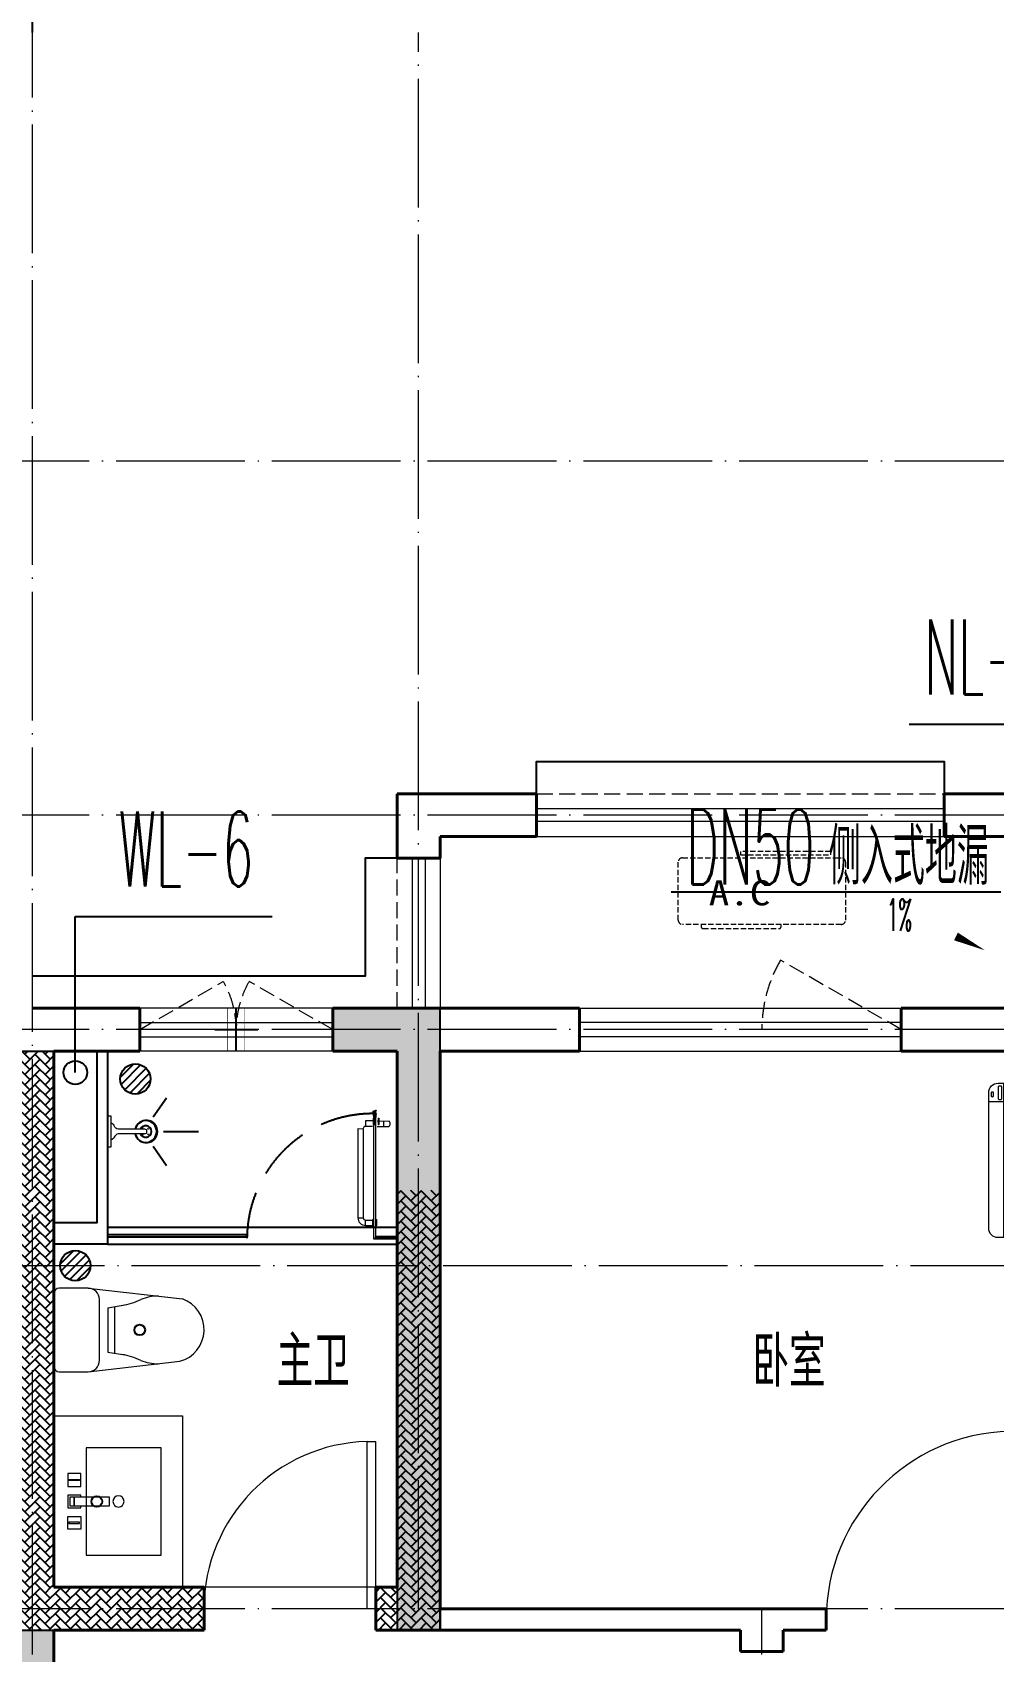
# Model space of a CAD drawing. Extents: x 27938 to 1042331, y -235042 to 1535213.
# Drawn here: x 706817 to 711297, y 370824 to 378374 of the extents above; entities that cross this region are included whole.
import ezdxf

# ---------------------------------------------------------------- set-up
doc = ezdxf.new("R2010")
doc.units = 0
doc.header["$LTSCALE"] = 1000
doc.header["$MEASUREMENT"] = 0
doc.linetypes.add('DASH', pattern=[0.35, 0.25, -0.1])
doc.linetypes.add('DOTE', pattern=[2.42, 2, -0.2, 0.02, -0.2])
for name, color, linetype in [('$RECOVER_210609100354-32', 7, 'Continuous'), ('3.5方案汇报，与郭总、侯月琴确定户型_t8$0$2020.03.04 -1安徽标准化洋房户型(UA）_t8_t8$0$看线', 154, 'Continuous'), ('AXIS', 3, 'Continuous'), ('COLUMN', 9, 'Continuous'), ('DIM_凝结', 3, 'Continuous'), ('DIM_污水', 3, 'Continuous'), ('EQUIP_地漏', 7, 'Continuous'), ('EQUIP_污水', 7, 'Continuous'), ('IP-bath&kitchen-JOHNSON', 4, 'Continuous'), ('P-bath&kitchen-JOHNSON', 4, 'Continuous'), ('PUB_TEXT', 4, 'Continuous'), ('TWT_LEAD', 3, 'Continuous'), ('VPIPE-污水', 2, 'W'), ('保温', 6, 'Continuous'), ('机电标识类', 1, 'Continuous'), ('看线', 251, 'Continuous')]:
    doc.layers.add(name, color=color, linetype=linetype)
for name, color, linetype, lineweight in [('DOTE', 19, 'DOTE', 9), ('LVTRY', 1, 'Continuous', 13), ('PUB_HATCH', 8, 'Continuous', 9), ('WALL', 9, 'Continuous', 40), ('WINDOW', 8, 'Continuous', 15), ('平面-排水沟', 86, 'Continuous', 15), ('平面-栏杆', 135, 'Continuous', 15), ('平面-看线', 45, 'Continuous', 15), ('平面-空调室内机', 176, 'Continuous', 9), ('平面-空调预留孔', 173, 'Continuous', 15), ('空调', 76, 'Continuous', 13)]:
    doc.layers.add(name, color=color, linetype=linetype, lineweight=lineweight)
doc.styles.add('_TCH_DIM', font='SIMPLEX.shx', dxfattribs={"width": 0.6, "oblique": 10, "bigfont": 'hztxt.shx'})
doc.styles.add('_TCH_DIM_T3', font='SIMPLEX.shx', dxfattribs={"width": 0.494118, "bigfont": 'GBCBIG.shx'})
doc.styles.add('_TWT_SERIAL', font='simplex.shx', dxfattribs={"width": 0.6, "oblique": 10, "height": 3, "bigfont": 'aadri.shx'})
doc.styles.get("Standard").update_dxf_attribs({"font": 'gbenor.shx', "bigfont": 'gbcbig.shx'})
doc.styles.add('黑体', font='simhei.ttf')
doc.linetypes.add('W', pattern='A,3,-0.2,["W",Standard,S=0.25,R=0,X=-0.1,Y=-0.115],-0.2', length=3.4)
doc.dimstyles.new('_TCH_ARCH&&100', dxfattribs={"dimtxt": 297.5, "dimasz": 100, "dimexe": 250, "dimexo": 300, "dimgap": 126.25, "dimtad": 1, "dimdec": 0, "dimzin": 0, "dimdsep": 46, "dimtxsty": '_TCH_DIM_T3', "dimblk": 'ARCHTICK', "dimcen": 0.09, "dimclrt": 4, "dimazin": 2, "dimtfac": 1, "dimtdec": 0, "dimtix": 1, "dimtmove": 2, "dimatfit": 3, "dimfxl": 1, "dimtolj": 1, "dimtzin": 0, "dimarcsym": 0})
pattern_1 = [(45, (0, 0), (0, 47.4157523), [100.584, -33.528]), (135, (23.708, 23.708), (3e-15, 47.4157523), [100.584, -33.528])]

# ---------------------------------------------------------------- blocks, each defined once
blk = doc.blocks.new('GFDGDGRDGRDG')
at = {"layer": 'DOTE', "linetype": 'DOTE', "ltscale": 0.3}
for p, q in [((599993.7, 360558.3), (599993.7, 376108.3)), ((601793.7, 368758.3), (601793.7, 376108.3)), ((626393.7, 374108.3), (573593.7, 374108.3)), ((626393.7, 372458.3), (573593.7, 372458.3)), ((626393.7, 371458.3), (573593.7, 371458.3)), ((573593.7, 370358.3), (626393.7, 370358.3)), ((626393.7, 368758.3), (573593.7, 368758.3)), ((603393.7, 360558.3), (603393.7, 368758.3))]:
    blk.add_line(p, q, dxfattribs=at)
blk = doc.blocks.new('rrrrrrrrrrrra')
at = {"color": 0}
for p, q in [((-112.4, 458.7), (-112.4, 324.3)), ((252.6, 483.7), (-87.4, 483.7)), ((277.6, 324.3), (277.6, 458.7)), ((-112.4, 324.3), (-63.7, -103.4)), ((277.6, 324.3), (227.5, -115.6)), ((-59.1, 271.1), (224.3, 271.1)), ((-20.6, 232.4), (-34.2, 153.6)), ((185.8, 232.4), (-20.6, 232.4)), ((185.8, 232.4), (199.4, 153.6)), ((191.3, 200.5), (-26.1, 200.5))]:
    blk.add_line(p, q, dxfattribs=at)
for centre, radius, start, end in [((-87.4, 458.7), 25, 90, 180), ((252.6, 458.7), 25, 0, 90), ((-59.1, 324.3), 53.3, 180, 270), ((224.3, 324.3), 53.3, 270, 0), ((-322.6, 209.8), 293.8, 333.53685, 351.48282), ((487.8, 209.8), 293.8, 188.51718, 206.46315), ((149, -3.2), 224.1, 158.52022, 180), ((16.2, -3.2), 224.1, 0, 21.47978), ((83.8, -63.6), 152.8, 195.07732, 340.11812)]:
    blk.add_arc(centre, radius, start, end, dxfattribs=at)
blk = doc.blocks.new('A$C1E0F638F')
at = {"color": 0}
for points in [[(499.7, 435.1), (499.7, 85.1), (0, 85.1), (0, 435.1)], [(269.9, 30), (229.9, 30), (229.9, 195), (269.9, 195)], [(119.9, 0), (179.9, 0), (179.9, 60), (119.9, 60)], [(146.9, 55), (152.9, 55), (152.9, 5), (146.9, 5)], [(229.9, 30), (269.9, 30), (269.9, 10), (229.9, 10)], [(379.9, 0), (319.9, 0), (319.9, 60), (379.9, 60)], [(352.9, 55), (346.9, 55), (346.9, 5), (352.9, 5)]]:
    blk.add_lwpolyline(points, close=True, dxfattribs=at)
blk.add_lwpolyline([(269.9, 60), (279.9, 60), (279.9, 0), (219.9, 0), (219.9, 60), (229.9, 60)], dxfattribs=at)
blk.add_circle((249.9, 236.3), 26, dxfattribs=at)
blk = doc.blocks.new('135')
blk.add_hatch(color=0).paths.add_polyline_path([(4.8, 1.8), (3.6, -1), (-4.7, 2.5), (-3.5, 5.3)])
at = {"color": 0}
for p, q in [((-6.3, 2.6), (5.4, -2.3)), ((-5.7, 2.9), (-5.2, 2.7)), ((-5.6, 18.9), (-3.4, 19.4)), ((-3.4, 19.4), (-5.5, 19.4)), ((5.2, 10.9), (-5.3, 10.9)), ((5.2, 9.7), (-5.2, 9.7)), ((-5.2, 2.7), (-3.8, 5.9)), ((-5, 10.9), (-5, 30.5)), ((-3.8, 5.9), (5.4, 2.1)), ((0, 0), (0, 39.1)), ((5.6, 18.9), (3.4, 19.3)), ((3.4, 19.3), (5.6, 19.3)), ((4.1, -1.2), (5.4, 2.1)), ((5, 10.9), (5, 32.3)), ((4.1, -1.2), (5.7, -1.8))]:
    blk.add_line(p, q, dxfattribs=at)
for centre, radius, start, end in [((6.2, 15.8), 13.5, 151.01474, 204.84033), ((13.5, 4.2), 20.5, 163.09243, 182.0012), ((-6, 3.6), 1, 184.22753, 248.46611), ((8.6, 15.5), 14.6, 166.278, 198.09535), ((13.5, 4.2), 19.5, 163.74431, 182.52687), ((-5.5, 3.3), 0.5, 181.9385, 247.25971), ((-5.2, 22.1), 0.5, 335.76434, 151.01474), ((3.8, 18.1), 9.42, 155.76434, 171.97728), ((5.2, 22.3), 0.5, 29.84246, 204.57404), ((-5.9, 17.2), 11.7, 10.47502, 24.57404), ((29.1, 6.7), 24, 172.94395, 199.23182), ((-6.3, 15.4), 12.4, 338.64492, 16.0476), ((-6, 15.8), 13.4, 334.91114, 29.84246), ((26.4, 6.3), 20.6, 169.14538, 199.95258), ((5.9, -1.2), 1.17, 247.45971, 19.95258), ((5.9, -1.4), 0.5, 247.45971, 19.23182)]:
    blk.add_arc(centre, radius, start, end, dxfattribs=at)
blk.add_open_spline([(-5, 30.5), (-4.1, 31.3), (-2.3, 33), (0.9, 29.2), (3.5, 31.1), (5, 32.3)], degree=3, knots=[0, 0, 0, 0, 3.066329, 6.218313, 11.124135, 11.124135, 11.124135, 11.124135], dxfattribs=at)
blk = doc.blocks.new('SDFAWERAWER')
at = {"layer": 'LVTRY', "color": 0}
for p, q in [((593987.8, -1242190.5), (593978.2, -1242214)), ((594017.1, -1242202.5), (593987.8, -1242190.5)), ((594015.8, -1242220.4), (594027.2, -1242192.7)), ((594022.6, -1242211.4), (594029.8, -1242193.8)), ((594025.4, -1242210.8), (594031.1, -1242196.8)), ((594027.2, -1242192.7), (594033, -1242195.1)), ((594029.8, -1242193.8), (594031.1, -1242196.8)), ((594032.2, -1242197.2), (594033, -1242195.1)), ((594033, -1242195.1), (594034, -1242197.4)), ((594033.8, -1242197.9), (594034, -1242197.4)), ((594047.3, -1242200.9), (594035.9, -1242228.7)), ((594047.3, -1242200.9), (594049.9, -1242202)), ((593941.2, -1242210.1), (593783.7, -1242594.8)), ((593964.6, -1242219.7), (593807.2, -1242604.4)), ((593941.2, -1242210.1), (593964.6, -1242219.7)), ((594007.5, -1242226), (593978.2, -1242214)), ((594015.8, -1242220.4), (594021.7, -1242222.8)), ((594025.7, -1242203.9), (594018.5, -1242221.5)), ((594018.5, -1242221.5), (594021.5, -1242220.3)), ((594025.4, -1242210.8), (594021.5, -1242220.3)), ((594022.6, -1242220.7), (594021.7, -1242222.8)), ((594021.7, -1242222.8), (594023.9, -1242221.9)), ((594024.2, -1242221.4), (594023.9, -1242221.9)), ((594027.7, -1242234.3), (594078.4, -1242255)), ((594035.9, -1242228.7), (594038.6, -1242229.7)), ((594037.3, -1242210.8), (594088, -1242231.6)), ((594038.6, -1242229.7), (594045.2, -1242213.6)), ((594038.6, -1242229.7), (594041.6, -1242228.5)), ((594041.6, -1242228.5), (594051.2, -1242205)), ((594049.9, -1242202), (594043.3, -1242218.2)), ((594049.9, -1242202), (594051.2, -1242205)), ((594057.1, -1242246.3), (594066.7, -1242222.8)), ((593783.7, -1242594.8), (593807.2, -1242604.4)), ((593803.2, -1242641.3), (593812.8, -1242617.9)), ((593803.2, -1242641.3), (593832.6, -1242653.3)), ((593812.8, -1242617.9), (593842.2, -1242629.9)), ((593842.2, -1242629.9), (593832.6, -1242653.3)), ((593833.8, -1242656.3), (593832.6, -1242653.3)), ((593845.2, -1242628.6), (593833.8, -1242656.3)), ((593847.8, -1242629.7), (593836.5, -1242657.4)), ((593845.2, -1242628.6), (593842.2, -1242629.9)), ((593847.8, -1242629.7), (593845.2, -1242628.6)), ((593847.1, -1242661.8), (593858.5, -1242634.1)), ((593849.8, -1242662.9), (593861.2, -1242635.2)), ((593852.1, -1242661.9), (593862.1, -1242637.4)), ((593858.5, -1242634.1), (593861.2, -1242635.2)), ((593861.2, -1242635.2), (593862.1, -1242637.4)), ((593836.5, -1242657.4), (593833.8, -1242656.3)), ((593847.1, -1242661.8), (593849.8, -1242662.9))]:
    blk.add_line(p, q, dxfattribs=at)
blk.add_lwpolyline([(593823.5, -1242717), (594045.8, -1242173.9), (594036.5, -1242170.2), (593814.2, -1242713.2)], close=True, dxfattribs=at)
blk.add_arc((594075.3, -1242240), 15.3, 281.79322, 33.70188, dxfattribs=at)
for centre, major_axis, start_param, end_param in [((593974.2, -1242223.6), (3.93, 9.6), 0, 1.570796), ((593816.8, -1242608.3), (13.5, 33.1), 1.570796, 3.141593), ((593816.8, -1242608.3), (3.93, 9.6), 1.570796, 3.141593)]:
    blk.add_ellipse(centre, major_axis=major_axis, ratio=1, start_param=start_param, end_param=end_param, dxfattribs=at)
at = {"layer": 'P-bath&kitchen-JOHNSON', "color": 0, "linetype": 'DASH'}
blk.add_arc((593809.8, -1242714), 586.2, 67.53695, 157.13247, dxfattribs=at)
at = {"layer": 'LVTRY', "color": 8, "xscale": -1, "rotation": 157.7329157530927}
blk.add_blockref('135', (594045.3, -1242161.9), dxfattribs=at)
blk = doc.blocks.new('A$C5DCB2F21')
at = {"layer": 'IP-bath&kitchen-JOHNSON', "color": 0}
for p, q in [((-68.3, -213.2), (-157.7, -275)), ((68.2, -213.2), (157.6, -275)), ((-0.1, -261.4), (-0.1, -424.7))]:
    blk.add_line(p, q, dxfattribs=at)
for centre, major_axis, ratio, start_param, end_param in [((0, -178.8), (-51, 0), 0.990052, -1.36297, 4.504563), ((0, -177.8), (-26.8, 0), 0.994812, -1.167677, 4.309269)]:
    blk.add_ellipse(centre, major_axis=major_axis, ratio=ratio, start_param=start_param, end_param=end_param, dxfattribs=at)
at = {"layer": 'LVTRY', "color": 0}
for p, q in [((73.6, 0), (-73.6, 0)), ((-10.5, -173.5), (-10.5, -49.3)), ((10.6, -173.5), (10.6, -49.3))]:
    blk.add_line(p, q, dxfattribs=at)
blk.add_lwpolyline([(73.6, 0), (73.6, -15.8), (-73.6, -15.8), (-73.6, 0)], dxfattribs=at)
for points in [[(-26.3, -30.7, -0.364142), (-37.8, -15.8, -0.020495)], [(-10.5, -49.4, 0.214893), (-26.3, -30.7, 7.649644)], [(10.6, -49.3, -0.21439), (26.3, -30.7, -7.649644)], [(26.3, -30.7, 0.364142), (37.8, -15.8, 0.020495)]]:
    blk.add_lwpolyline(points, format="xyb", dxfattribs=at)
blk.add_arc((0, -173.5), 10.5, 180, 0, dxfattribs=at)
for centre, major_axis, ratio, start_param, end_param in [((0, -181.3), (53.6, 0), 0.987577, 1.76809, 7.656688), ((-12.4, -164.7), (0, 1.43), 0.85, -1.570796, 4.712389), ((-12.4, -189.2), (0, 1.43), 0.85, 4.712389, 10.995574), ((12.5, -164.7), (0, 1.43), 0.85, 4.712389, 10.995574), ((12.5, -189.2), (0, 1.43), 0.85, 4.712389, 10.995574)]:
    blk.add_ellipse(centre, major_axis=major_axis, ratio=ratio, start_param=start_param, end_param=end_param, dxfattribs=at)
blk = doc.blocks.new('fgdfsdfsfssfes')
at = {"layer": '$RECOVER_210609100354-32', "color": 8}
for points in [[(575943.8, 371358.3), (575943.8, 370458), (575693.8, 370458)], [(575893.8, 371358.3), (575893.8, 370558), (575693.8, 370558)]]:
    blk.add_lwpolyline(points, dxfattribs=at)
at = {"layer": 'IP-bath&kitchen-JOHNSON', "color": 8}
for p, q in [((575943.8, 370538), (577293.8, 370538)), ((575943.8, 370503), (576593.8, 370503)), ((575943.8, 370493), (576593.8, 370493)), ((576593.8, 370493), (576593.8, 370503)), ((577293.8, 370493), (577193.8, 370493)), ((577193.8, 370483), (577193.8, 370493)), ((577293.8, 370483), (577193.8, 370483)), ((575943.8, 370458), (577293.8, 370458))]:
    blk.add_line(p, q, dxfattribs=at)
at = {"layer": 'LVTRY', "color": 8}
blk.add_lwpolyline([(576293.8, 368858.3), (575693.8, 368858.3), (575693.8, 369658.3), (576293.8, 369658.3)], close=True, dxfattribs=at)
at = {"layer": 'IP-bath&kitchen-JOHNSON', "color": 8, "rotation": 22.25976934310711}
blk.add_blockref('SDFAWERAWER', (-443124.7, 1295643.5), dxfattribs=at)
at = {"layer": 'LVTRY', "color": 8, "rotation": 90.008488524447}
blk.add_blockref('A$C5DCB2F21', (575943.8, 370983.3), dxfattribs=at)
at = {"layer": 'LVTRY', "color": 8, "extrusion": (0, 0, -1), "xscale": -1, "zscale": -1, "rotation": 270}
blk.add_blockref('rrrrrrrrrrrra', (-576177.5, 369975.6), dxfattribs=at)
at = {"layer": 'LVTRY', "color": 8, "xscale": -1, "rotation": 270}
blk.add_blockref('A$C1E0F638F', (575758.7, 369008.6), dxfattribs=at)
blk = doc.blocks.new('A$C001338C2')
at = {"color": 0}
for p, q in [((845, 303.6), (55, 303.6)), ((109.1, 214.8), (109.1, 303.6)), ((0, 248.6), (0, 22)), ((900, 22), (900, 248.6)), ((22, 0), (878, 0))]:
    blk.add_line(p, q, dxfattribs=at)
at = {"color": 0, "lineweight": 5}
for p, q in [((900, 214.8), (0, 214.8)), ((900, 143.2), (0, 143.2))]:
    blk.add_line(p, q, dxfattribs=at)
at = {"color": 0}
for points in [[(73.1, 275), (56.8, 275, -0.414214), (51.3, 280.5), (51.3, 283.4, -0.414214), (56.8, 288.9), (73.1, 288.9, -0.414214), (78.6, 283.4), (78.6, 280.5, -0.414214)], [(89.2, 226.4), (22.2, 226.4, -0.414214), (16.7, 231.9), (16.7, 243.1, -0.414214), (22.2, 248.6), (89.2, 248.6, -0.414214), (94.7, 243.1), (94.7, 231.9, -0.414214)]]:
    blk.add_lwpolyline(points, format="xyb", close=True, dxfattribs=at)
for centre, radius, start, end in [((55, 248.6), 55, 90, 180), ((845, 248.6), 55, 360, 90), ((22, 22), 22, 180, 270), ((878, 22), 22, 270, 360)]:
    blk.add_arc(centre, radius, start, end, dxfattribs=at)
blk = doc.blocks.new('dongkong')
at = {"color": 0}
blk.add_wipeout([(-603756, 210771), (-603756, 210570.8), (-603836, 210570.8), (-603836, 210771)], dxfattribs=at)
at = {"layer": '机电标识类', "color": 0, "linetype": 'DASH', "ltscale": 400}
for p, q in [((-603796, 210771), (-603796, 210570.8)), ((-603896, 210670.7), (-603696, 210670.7))]:
    blk.add_line(p, q, dxfattribs=at)
at = {"layer": '空调', "color": 0, "linetype": 'DASH', "const_width": 2}
blk.add_lwpolyline([(-603756, 210771), (-603756, 210570.8), (-603836, 210570.8), (-603836, 210771)], close=True, dxfattribs=at)
blk = doc.blocks.new('VDVDVDCZSCCS')
at = {"layer": '保温', "linetype": 'ByBlock', "ltscale": 10}
h = blk.add_hatch(dxfattribs=at)
h.set_pattern_fill('AR-HBONE', color=251, scale=55)
h.set_pattern_definition(pattern_1)
h.paths.add_polyline_path([(538016.6, 372973.7), (538016.7, 370923.7), (538216.7, 370923.7), (538216.6, 372973.7)])
h = blk.add_hatch(dxfattribs=at)
h.set_pattern_fill('AR-HBONE', color=251, scale=55)
h.set_pattern_definition(pattern_1)
h.paths.add_polyline_path([(538016.7, 370923.7), (538016.7, 371123.7), (537916.7, 371123.7), (537916.7, 370923.7)])
at = {"layer": '保温', "color": 251, "linetype": 'ByBlock', "ltscale": 10}
blk.add_line((538216.7, 371023.7), (538216.7, 370923.7), dxfattribs=at)
blk = doc.blocks.new('HFHFHFHFTF')
at = {"layer": 'PUB_HATCH'}
blk.add_hatch(color=256, dxfattribs=at).paths.add_polyline_path([(562116.6, 373623.7), (562416.6, 373623.7), (562416.6, 370923.7), (562616.6, 370923.7), (562616.6, 373823.7), (562116.6, 373823.7)])
at = {"layer": 'COLUMN', "color": 8}
for p, q in [((562616.6, 373823.7), (562116.6, 373823.7)), ((562116.6, 373823.7), (562116.6, 373623.7)), ((562616.6, 370923.7), (562616.6, 373823.7)), ((562116.6, 373623.7), (562416.6, 373623.7)), ((562416.6, 373623.7), (562416.6, 370923.7)), ((562416.6, 370923.7), (562616.6, 370923.7))]:
    blk.add_line(p, q, dxfattribs=at)
blk = doc.blocks.new('A$C04040EB5')
at = {"layer": '保温', "linetype": 'ByBlock', "ltscale": 10}
h = blk.add_hatch(dxfattribs=at)
h.set_pattern_fill('AR-HBONE', color=251, scale=55)
h.set_pattern_definition([(45, (-445516.58, -596848.81), (0, 47.4157523), [100.584, -33.528]), (135, (-445492.87, -596825.102), (3e-15, 47.4157523), [100.584, -33.528])])
edge = h.paths.add_edge_path()
edge.add_line((200, 5000), (200, 7500))
edge.add_line((200, 7500), (0, 7500))
edge.add_line((0, 7500), (0, 5000))
edge.add_line((0, 5000), (200, 5000))
h = blk.add_hatch(dxfattribs=at)
h.set_pattern_fill('AR-HBONE', color=251, scale=55)
h.set_pattern_definition([(45, (-445516.58, -596848.81), (0, 47.4157523), [100.584, -33.528]), (135, (-445492.87, -596825.102), (3e-15, 47.4157523), [100.584, -33.528])])
edge = h.paths.add_edge_path()
edge.add_line((900, 4800), (900, 5000))
edge.add_line((900, 5000), (-700, 5000))
edge.add_line((-700, 5000), (-700, 4800))
edge.add_line((-700, 4800), (900, 4800))
at = {"layer": '保温', "linetype": 'Continuous', "ltscale": 10}
h = blk.add_hatch(dxfattribs=at)
h.set_pattern_fill('HEX', color=251, scale=10, angle=90, style=0)
h.set_pattern_definition([(90, (-503782.47, -516048.461), (-16.49778, 1e-15), [9.525, -19.05]), (210, (-503782.47, -516048.461), (8.24889, -14.2874966), [9.525, -19.05]), (150, (-503782.47, -516038.936), (-8.24889, -14.2874966), [9.525, -19.05])])
edge = h.paths.add_edge_path()
edge.add_line((200, 4800), (0, 4800))
edge.add_line((0, 4800), (0.1, 0))
edge.add_line((0.1, 0), (200.1, 0))
edge.add_line((200.1, 0), (200, 4800))
at = {"layer": '保温', "color": 251, "linetype": 'ByBlock', "ltscale": 10}
for p, q in [((0, 7500), (200, 7500)), ((0, 4800), (200, 4800)), ((0, 0), (200, 0))]:
    blk.add_line(p, q, dxfattribs=at)
blk = doc.blocks.new('gsergvr')
at = {"layer": '平面-空调预留孔', "color": 0, "linetype": 'DASH', "ltscale": 0.1}
for p, q in [((34075.4, 17176.2), (34075.4, 17166.2)), ((34085.4, 17156.2), (34438.2, 17156.2)), ((34448.2, 17166.2), (34448.2, 17176.2))]:
    blk.add_line(p, q, dxfattribs=at)
blk.add_lwpolyline([(34728.6, 17176.2), (33988.6, 17176.2, -0.414214), (33968.6, 17196.2), (33968.6, 17466.2, -0.414214), (33988.6, 17486.2), (34728.6, 17486.2, -0.414214), (34748.6, 17466.2), (34748.6, 17196.2, -0.414214)], format="xyb", close=True, dxfattribs=at)
blk.add_lwpolyline([(34679.3, 17515.3), (34259.5, 17515.3), (34259.5, 17500.2), (34679.3, 17500.2)], close=True, dxfattribs=at)
for centre, start, end in [((34085.4, 17166.2), 180, 270), ((34438.2, 17166.2), 270, 0)]:
    blk.add_arc(centre, 10, start, end, dxfattribs=at)
at = {"layer": '平面-空调预留孔', "color": 0, "linetype": 'DASH', "ltscale": 0.1, "style": '黑体', "width": 1.2}
blk.add_text('A.C', height=117.05, dxfattribs=at).set_placement((34110.9, 17264.8))
blk = doc.blocks.new('rtyryrtyeeretee')
at = {"layer": '平面-空调预留孔', "color": 8}
blk.add_blockref('gsergvr', (635673.5, 326705.8), dxfattribs=at)
blk = doc.blocks.new('_ArchTick')
at = {"color": 0, "linetype": 'ByBlock', "const_width": 0.4}
blk.add_lwpolyline([(-0.5, -0.5), (0.5, 0.5)], dxfattribs=at)
blk = doc.blocks.new('*D919')
at = {"layer": 'AXIS', "color": 0, "lineweight": -2}
for p, q in [((708616.6, 378673.7), (708616.6, 381123.7)), ((711616.6, 378673.7), (711616.6, 381123.7)), ((708616.6, 380873.7), (711616.6, 380873.7))]:
    blk.add_line(p, q, dxfattribs=at)
at = {"layer": 'Defpoints', "color": 0}
for p in [(711616.6, 380873.7), (708616.6, 378373.7), (711616.6, 378373.7)]:
    blk.add_point(p, dxfattribs=at)
at = {"layer": 'AXIS', "color": 0, "lineweight": -2, "xscale": 100, "yscale": 100, "zscale": 100, "rotation": 180}
blk.add_blockref('_ArchTick', (708616.6, 380873.7), dxfattribs=at)
at = {"layer": 'AXIS', "color": 0, "lineweight": -2, "xscale": 100, "yscale": 100, "zscale": 100}
blk.add_blockref('_ArchTick', (711616.6, 380873.7), dxfattribs=at)
at = {"layer": 'AXIS', "color": 4, "insert": (710116.6, 381148.7), "char_height": 297.5, "attachment_point": 5, "style": '_TCH_DIM_T3'}
blk.add_mtext('\\A1;3000', dxfattribs=at)
blk = doc.blocks.new('*D920')
at = {"layer": 'AXIS', "color": 0, "lineweight": -2}
for p, q in [((706816.6, 378673.7), (706816.6, 381123.7)), ((708616.6, 378673.7), (708616.6, 381123.7)), ((706816.6, 380873.7), (708616.6, 380873.7))]:
    blk.add_line(p, q, dxfattribs=at)
at = {"layer": 'Defpoints', "color": 0}
for p in [(708616.6, 380873.7), (706816.6, 378373.7), (708616.6, 378373.7)]:
    blk.add_point(p, dxfattribs=at)
at = {"layer": 'AXIS', "color": 0, "lineweight": -2, "xscale": 100, "yscale": 100, "zscale": 100, "rotation": 180}
blk.add_blockref('_ArchTick', (706816.6, 380873.7), dxfattribs=at)
at = {"layer": 'AXIS', "color": 0, "lineweight": -2, "xscale": 100, "yscale": 100, "zscale": 100}
blk.add_blockref('_ArchTick', (708616.6, 380873.7), dxfattribs=at)
at = {"layer": 'AXIS', "color": 4, "insert": (707716.6, 381148.7), "char_height": 297.5, "attachment_point": 5, "style": '_TCH_DIM_T3'}
blk.add_mtext('\\A1;1800', dxfattribs=at)
blk = doc.blocks.new('*D965')
at = {"layer": 'AXIS', "color": 0, "lineweight": -2}
for p, q in [((705016.6, 378673.7), (705016.6, 381123.7)), ((706816.6, 378673.7), (706816.6, 381123.7)), ((705016.6, 380873.7), (706816.6, 380873.7))]:
    blk.add_line(p, q, dxfattribs=at)
at = {"layer": 'Defpoints', "color": 0}
for p in [(706816.6, 380873.7), (705016.6, 378373.7), (706816.6, 378373.7)]:
    blk.add_point(p, dxfattribs=at)
at = {"layer": 'AXIS', "color": 0, "lineweight": -2, "xscale": 100, "yscale": 100, "zscale": 100, "rotation": 180}
blk.add_blockref('_ArchTick', (705016.6, 380873.7), dxfattribs=at)
at = {"layer": 'AXIS', "color": 0, "lineweight": -2, "xscale": 100, "yscale": 100, "zscale": 100}
blk.add_blockref('_ArchTick', (706816.6, 380873.7), dxfattribs=at)
at = {"layer": 'AXIS', "color": 4, "insert": (705916.6, 381148.7), "char_height": 297.5, "attachment_point": 5, "style": '_TCH_DIM_T3'}
blk.add_mtext('\\A1;1800', dxfattribs=at)
blk = doc.blocks.new('*D966')
at = {"layer": 'AXIS', "color": 0, "lineweight": -2}
for p, q in [((682316.6, 378673.7), (682316.6, 381923.7)), ((731316.6, 378673.7), (731316.6, 381923.7)), ((682316.6, 381673.7), (731316.6, 381673.7))]:
    blk.add_line(p, q, dxfattribs=at)
at = {"layer": 'Defpoints', "color": 0}
for p in [(731316.6, 381673.7), (682316.6, 378373.7), (731316.6, 378373.7)]:
    blk.add_point(p, dxfattribs=at)
at = {"layer": 'AXIS', "color": 0, "lineweight": -2, "xscale": 100, "yscale": 100, "zscale": 100, "rotation": 180}
blk.add_blockref('_ArchTick', (682316.6, 381673.7), dxfattribs=at)
at = {"layer": 'AXIS', "color": 0, "lineweight": -2, "xscale": 100, "yscale": 100, "zscale": 100}
blk.add_blockref('_ArchTick', (731316.6, 381673.7), dxfattribs=at)
at = {"layer": 'AXIS', "color": 4, "insert": (706816.6, 381948.7), "char_height": 297.5, "attachment_point": 5, "style": '_TCH_DIM_T3'}
blk.add_mtext('\\A1;49000', dxfattribs=at)
blk = doc.blocks.new('$DorLib2D$00000001')
for p, q in [((0.45, 0.975), (0.5, 0.975)), ((0.45, 0), (0.45, 0.975)), ((0.5, 0), (0.5, 0.975)), ((0.5, 0), (0.45, 0))]:
    blk.add_line(p, q)
at = {"lineweight": 13}
blk.add_arc((0.475, 0), 0.975, 91.46928, 180, dxfattribs=at)
blk = doc.blocks.new('$WINLIB2D$00000001')
at = {"color": 0}
for points in [[(-0.5, 0.5), (-0.5, -0.5)], [(-0.5, 0.5), (0.5, 0.5)], [(0.5, -0.5), (0.5, 0.5)], [(0.5, 0.1667), (-0.5, 0.1667)], [(0.5, -0.1667), (-0.5, -0.1667)], [(-0.5, -0.5), (0.5, -0.5)]]:
    blk.add_lwpolyline(points, dxfattribs=at)
blk = doc.blocks.new('$TwtSys$00000141')
for p, q in [((-141, 12), (-15, 138)), ((-141, 12), (-15, 138)), ((-131, -53), (53, 131)), ((-131, -53), (53, 131)), ((-100, -100), (100, 100)), ((-100, -100), (100, 100)), ((-49, -131), (131, 49)), ((-49, -131), (131, 49)), ((17, -138), (138, -17)), ((17, -138), (138, -17))]:
    blk.add_line(p, q)
blk.add_circle((0, 0), 141)
blk.add_circle((0, 0), 141)
blk = doc.blocks.new('$TwtSys$00000147')
blk.add_circle((0, 0, 0), 25)

msp = doc.modelspace()

# ---------------------------------------------------------------- linework, layer by layer
at = {"layer": 'AXIS'}
msp.add_line((706816.6, 378373.7), (706816.6, 382373.7), dxfattribs=at)
at = {"layer": 'DIM_凝结'}
msp.add_line((711846.6, 375146.3), (710903.3, 375146.3), dxfattribs=at)
at = {"layer": 'DIM_污水'}
for p, q in [((707016.6, 373523.7), (707016.6, 374250.7)), ((707016.6, 374250.7), (707934.5, 374250.7))]:
    msp.add_line(p, q, dxfattribs=at)
at = {"layer": 'TWT_LEAD'}
msp.add_line((711330.3, 374365), (709794.5, 374365), dxfattribs=at)
at = {"layer": 'VPIPE-污水'}
msp.add_circle((707016.6, 373523.7), 55, dxfattribs=at)
at = {"layer": 'WALL', "color": 8}
for p, q in [((708516.6, 374823.7), (709166.6, 374823.7)), ((708516.6, 374823.7), (708516.6, 374523.7)), ((709166.6, 374823.7), (709166.6, 374623.7)), ((711716.6, 374823.7), (711066.6, 374823.7)), ((711066.6, 374623.7), (711066.6, 374823.7)), ((708716.6, 374623.7), (709166.6, 374623.7)), ((708716.6, 374623.7), (708716.6, 374523.7)), ((711516.6, 374623.7), (711066.6, 374623.7)), ((708716.6, 374523.7), (708516.6, 374523.7)), ((707316.6, 373823.7), (706816.6, 373823.7)), ((707316.6, 373623.7), (707316.6, 373823.7)), ((708616.6, 373823.7), (708216.6, 373823.7)), ((708216.6, 373823.7), (708216.6, 373623.7)), ((709366.5, 373823.7), (708616.6, 373823.7)), ((709366.5, 373623.7), (709366.5, 373823.7)), ((711616.6, 373823.7), (710866.5, 373823.7)), ((710866.5, 373823.7), (710866.5, 373623.7)), ((706916.6, 373623.7), (706916.6, 371123.7)), ((706916.6, 373623.7), (707316.6, 373623.7)), ((708216.6, 373623.7), (708516.6, 373623.7)), ((708516.6, 373623.7), (708516.6, 371123.7)), ((708716.6, 373623.7), (708716.6, 371023.7)), ((708716.6, 373623.7), (709366.5, 373623.7)), ((710866.5, 373623.7), (711516.6, 373623.7)), ((707616.6, 371123.7), (706916.6, 371123.7)), ((707616.6, 370923.7), (707616.6, 371123.7)), ((708516.6, 371123.7), (708416.6, 371123.7)), ((708416.6, 371123.7), (708416.6, 370923.7)), ((710216.6, 371023.7), (708716.6, 371023.7)), ((710516.6, 371023.7), (710216.6, 371023.7)), ((710516.6, 370923.7), (710516.6, 371023.7)), ((706916.6, 370923.7), (707616.6, 370923.7)), ((706916.6, 370923.7), (706916.6, 366123.7)), ((708416.6, 370923.7), (708616.6, 370923.7)), ((710116.6, 370923.7), (708616.6, 370923.7)), ((710116.6, 370923.7), (710116.6, 370823.7)), ((710316.6, 370923.7), (710516.6, 370923.7)), ((710316.6, 370823.7), (710316.6, 370923.7)), ((710116.6, 370823.7), (710316.6, 370823.7))]:
    msp.add_line(p, q, dxfattribs=at)
at = {"layer": 'WINDOW'}
msp.add_line((708416.6, 371123.7), (707616.6, 371123.7), dxfattribs=at)
at = {"layer": 'WINDOW', "color": 8, "linetype": 'DASH', "ltscale": 0.3}
msp.add_lwpolyline([(710866.5, 373723.7), (710303.4, 374048.4, 0.131485), (710216.5, 373723.7)], format="xyb", dxfattribs=at)
at = {"layer": '平面-排水沟', "color": 8}
msp.add_lwpolyline([(710970.4, 374230.5, 0, 0, 0), (711256.5, 374093.7, 0, 40, 0), (711121.2, 374158.4, 0, 0, 0)], format="xyseb", dxfattribs=at)
at = {"layer": '平面-栏杆', "color": 8}
for points in [[(711066.6, 374753.7), (709166.6, 374754)], [(711066.6, 374693.7), (709166.6, 374694)], [(708586.9, 374523.7), (708586.6, 373823.7)], [(708646.9, 374523.7), (708646.6, 373823.7)]]:
    msp.add_lwpolyline(points, dxfattribs=at)
at = {"layer": '平面-看线', "color": 8, "linetype": 'DASH', "ltscale": 0.3}
msp.add_line((708516.6, 373823.7), (708516.9, 374523.7), dxfattribs=at)
msp.add_lwpolyline([(709166.6, 374823.7), (711066.6, 374823.7)], dxfattribs=at)
at = {"layer": '平面-看线', "color": 8}
for points in [[(709166.6, 374623.7), (711066.6, 374623.7)], [(708716.9, 374523.7), (708716.6, 373823.7)]]:
    msp.add_lwpolyline(points, dxfattribs=at)
at = {"layer": '看线', "color": 8, "ltscale": 0.5}
for points in [[(709166.6, 374823.7), (709166.6, 374973.7), (711066.6, 374973.7), (711066.6, 374823.7)], [(708516.9, 374523.7), (708366.9, 374523.7), (708366.9, 373973.7), (706816.6, 373973.7)]]:
    msp.add_lwpolyline(points, dxfattribs=at)

# ---------------------------------------------------------------- block references
at = {"color": 8}
for name, p in [('rtyryrtyeeretee', (40184.5, 30332.7)), ('A$C04040EB5', (706716.6, 366123.7)), ('fgdfsdfsfssfes', (131222.9, 2265.4)), ('VDVDVDCZSCCS', (170500, 0))]:
    msp.add_blockref(name, p, dxfattribs=at)
at = {"layer": '3.5方案汇报，与郭总、侯月琴确定户型_t8$0$2020.03.04 -1安徽标准化洋房户型(UA）_t8_t8$0$看线', "ltscale": 10}
msp.add_blockref('GFDGDGRDGRDG', (106822.9, 2265.4), dxfattribs=at)
at = {"layer": 'EQUIP_地漏', "xscale": 0.5, "yscale": 0.5, "zscale": 0.5, "rotation": 180}
for p in [(707296.7, 373493.7), (707016.6, 372623.4)]:
    msp.add_blockref('$TwtSys$00000141', p, dxfattribs=at)
at = {"layer": 'EQUIP_污水'}
for p in [(707316.7, 372323.6), (707116.7, 371523.7)]:
    msp.add_blockref('$TwtSys$00000147', p, dxfattribs=at)
at = {"layer": 'WINDOW'}
for name, p, xscale, yscale, zscale, rotation in [('$WINLIB2D$00000001', (710116.5, 373723.7), 1500, -200, 1500, 359.9999999997555), ('$DorLib2D$00000001', (710966.6, 370973.7), -900, -900, -900, 180.0000066949702), ('$DorLib2D$00000001', (708016.6, 371023.7), -800, -800, -800, 179.9999999964797)]:
    msp.add_blockref(name, p, dxfattribs=dict(at, xscale=xscale, yscale=yscale, zscale=zscale, rotation=rotation))
at = {"layer": '平面-空调预留孔', "color": 8, "xscale": -0.8000000000465648, "yscale": 0.8000000000465648, "zscale": 0.8000000000465646, "rotation": 89.99999976656984}
msp.add_blockref('A$C001338C2', (711516.6, 373474), dxfattribs=at)

# ---------------------------------------------------------------- texts
at = {"layer": 'DIM_凝结', "color": 7, "style": '_TWT_SERIAL', "width": 0.48}
msp.add_text('NL-11', height=350, dxfattribs=at).set_placement((710973.3, 375286.3))
at = {"layer": 'DIM_污水', "color": 7, "style": '_TWT_SERIAL', "width": 0.48}
msp.add_text('WL-6', height=350, dxfattribs=at).set_placement((707219.6, 374390.7))
at = {"layer": 'PUB_TEXT', "color": 8}
for s, p in [('主卫', (707955.2, 372058)), ('卧室', (710172.9, 372058))]:
    msp.add_text(s, height=236.31, dxfattribs=at).set_placement(p)
at = {"layer": 'TWT_LEAD', "color": 7, "style": '_TWT_SERIAL'}
for s, height, width, p in [('DN50', 350, 0.48, (709864.5, 374400)), ('侧入式地漏', 261.81, 0.6, (710528.5, 374400))]:
    msp.add_text(s, height=height, dxfattribs=dict(at, width=width)).set_placement(p)
at = {"layer": '平面-排水沟', "color": 8, "style": '_TCH_DIM', "width": 0.423529}
msp.add_text('1%', height=148.75, dxfattribs=at).set_placement((710798.5, 374184.3))

# ---------------------------------------------------------------- dimensions: what is measured, and where the dimension line sits
at = {"layer": 'AXIS'}
for p1, p2, distance, picture, middle in [((682316.6, 378373.7), (731316.6, 378373.7), 3300, '*D966', (706816.6, 381948.7)), ((705016.6, 378373.7), (706816.6, 378373.7), 2500, '*D965', (705916.6, 381148.7)), ((706816.6, 378373.7), (708616.6, 378373.7), 2500, '*D920', (707716.6, 381148.7)), ((708616.6, 378373.7), (711616.6, 378373.7), 2500, '*D919', (710116.6, 381148.7))]:
    dim = msp.add_aligned_dim(p1=p1, p2=p2, distance=distance, dimstyle='_TCH_ARCH&&100', dxfattribs=at)
    dim.commit()
    dim.dimension.update_dxf_attribs({"geometry": picture, "text_midpoint": middle})

# ---------------------------------------------------------------- next in the draw order: block references
at = {"layer": '平面-空调室内机', "color": 8, "ltscale": 0.3, "xscale": -1, "rotation": 180}
msp.add_blockref('dongkong', (1311562.6, 584394.7), dxfattribs=at)

# ---------------------------------------------------------------- next in the draw order: linework, layer by layer
at = {"layer": 'WINDOW', "color": 8, "linetype": 'DASH', "ltscale": 0.3}
for points in [[(707316.6, 373723.7), (707706.3, 373948.7, -0.131605), (707766.6, 373723.7)], [(708216.6, 373723.7), (707826.8, 373948.7, 0.131605), (707766.6, 373723.7)]]:
    msp.add_lwpolyline(points, format="xyb", dxfattribs=at)

# ---------------------------------------------------------------- next in the draw order: block references
at = {"color": 8}
msp.add_blockref('HFHFHFHFTF', (146100, 0), dxfattribs=at)
at = {"layer": 'WINDOW', "xscale": -900, "yscale": -200, "zscale": -900, "rotation": 359.9999999997555}
msp.add_blockref('$WINLIB2D$00000001', (707766.6, 373723.7), dxfattribs=at)

doc.saveas('drawing.dxf')
